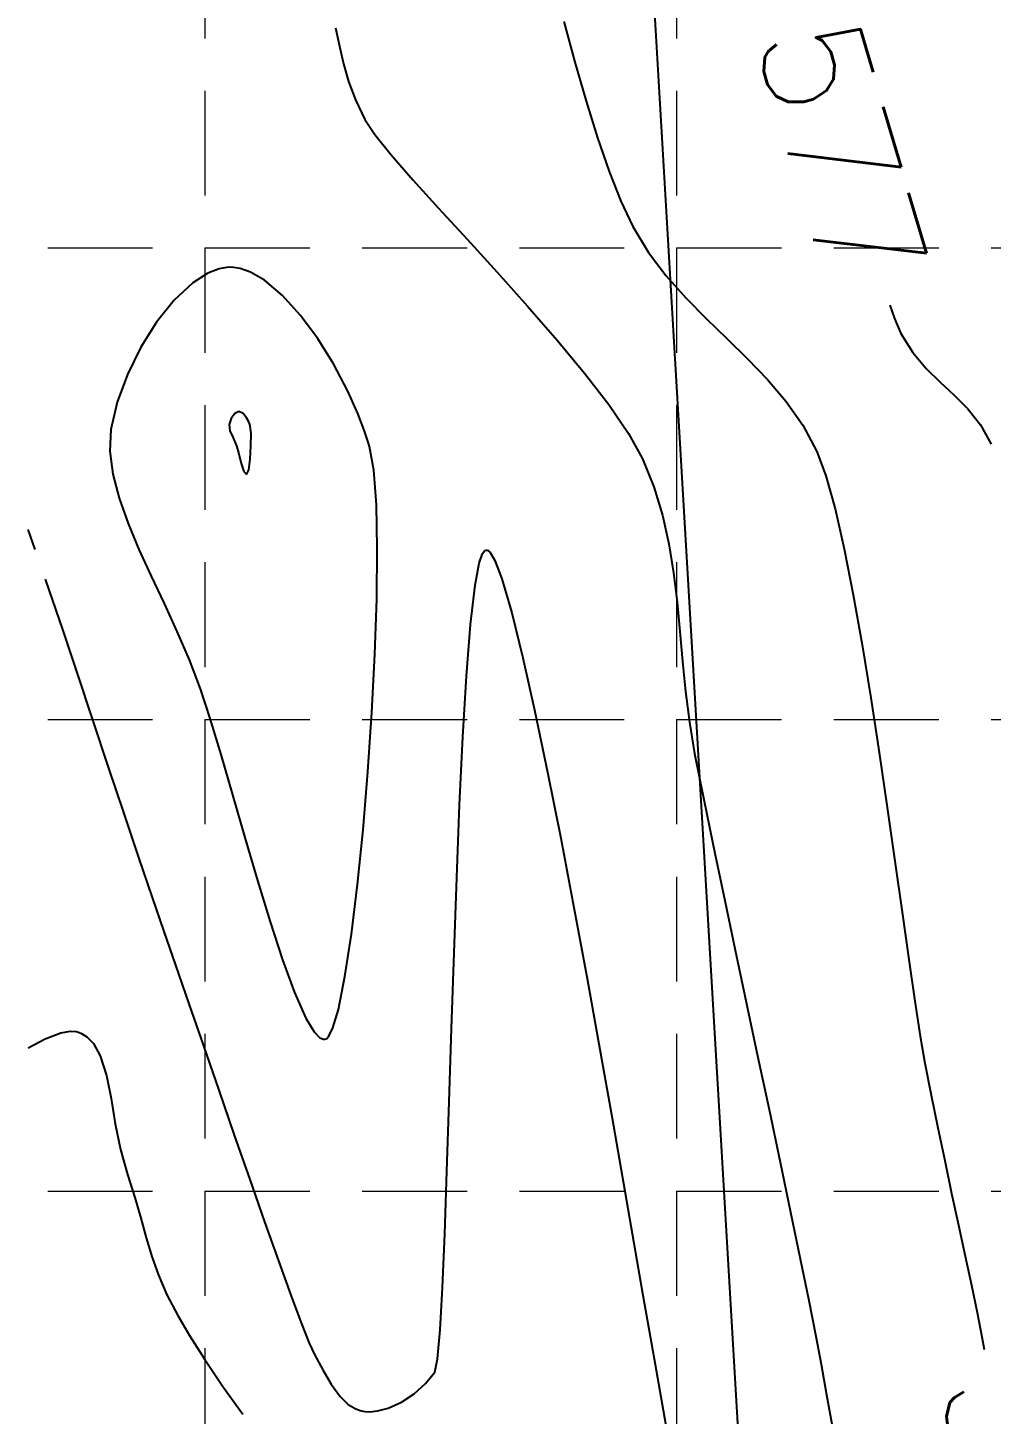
# Model space of a CAD drawing. Header units: inches. Extents: x 2547543 to 2548696, y 7125653 to 7126375.
# Drawn here: x 2548454.8 to 2548491.6, y 7125951.9 to 7126004.8 of the extents above; entities that cross this region are included whole.
import ezdxf

# ---------------------------------------------------------------- set-up
doc = ezdxf.new("R2010")
doc.units = ezdxf.units.IN
doc.header["$MEASUREMENT"] = 0
doc.linetypes.add('HIDDEN', pattern=[0.375, 0.25, -0.125])
for name, color, linetype in [('CONT-MJR', 6, 'Continuous'), ('CONT-MNR', 14, 'Continuous'), ('GRID', 254, 'HIDDEN'), ('V-AREA', 6, 'Continuous')]:
    doc.layers.add(name, color=color, linetype=linetype)
doc.styles.add('L80', font='simplex', dxfattribs={"height": 3.2})

msp = doc.modelspace()

# ---------------------------------------------------------------- linework, layer by layer
at = {"layer": 'CONT-MJR', "color": 35, "extrusion": (0.9793495727944365, 0.2021742176128173, 0), "elevation": 3936534.086478573}
msp.add_lwpolyline([(6463615.504622531, 575), (6463614.788516747, 575)], dxfattribs=at)
at = {"layer": 'CONT-MJR', "color": 35, "extrusion": (0.9740674606033541, 0.22625777819499, 0), "elevation": 4094692.350375653}
msp.add_lwpolyline([(6364598.28301168, 575.0000000000009), (6364597.589419996, 575.0000000000009)], dxfattribs=at)
at = {"layer": 'CONT-MJR', "color": 35, "extrusion": (0.9602068148065952, 0.2792899439632099, 0), "elevation": 4437276.347619405}
msp.add_lwpolyline([(6130675.862768567, 575.0000000000005), (6130675.159148982, 575.0000000000005)], dxfattribs=at)
at = {"layer": 'CONT-MJR', "color": 35, "elevation": 575}
for points in [[(2548467.066508907, 7126002.729656259), (2548467.330037123, 7126002.028292659)], [(2548470.500195812, 7125997.894380284), (2548471.586417889, 7125996.706688209)], [(2548471.586417889, 7125996.706688209), (2548472.733025836, 7125995.449324454)], [(2548462.12747177, 7125995.575406256), (2548461.695463507, 7125995.40785427)], [(2548462.410855294, 7125995.629034828), (2548462.12747177, 7125995.575406256)], [(2548462.550507982, 7125995.637235551), (2548462.410855294, 7125995.629034828)], [(2548462.929206941, 7125995.592737106), (2548462.674925604, 7125995.63325828)], [(2548463.860614769, 7125995.13990611), (2548463.321992631, 7125995.454959153)], [(2548465.222168722, 7125993.81242292), (2548464.544342283, 7125994.56151541)], [(2548465.87533122, 7125992.929465281), (2548465.222168722, 7125993.81242292)], [(2548467.032612933, 7125990.909301145), (2548466.485066913, 7125991.94947914)], [(2548458.23418462, 7125990.488014243), (2548457.996361312, 7125989.451654321)], [(2548467.413264539, 7125990.058574836), (2548467.032612933, 7125990.909301145)], [(2548476.994471833, 7125990.396126708), (2548477.746375767, 7125989.295135105)], [(2548468.126151165, 7125986.576517678), (2548468.029996561, 7125987.896572407)], [(2548479.041405268, 7125986.170023312), (2548479.28596801, 7125985.077798086)], [(2548468.139036788, 7125982.984257742), (2548468.160510507, 7125984.913197586)], [(2548459.527792961, 7125983.846212503), (2548460.019483004, 7125982.79897923)], [(2548479.465606912, 7125983.974958937), (2548479.59969598, 7125982.86057285)], [(2548460.019483004, 7125982.79897923), (2548460.511703495, 7125981.731344771)], [(2548460.511703495, 7125981.731344771), (2548460.979319271, 7125980.647765063)], [(2548480.068034084, 7125978.268898873), (2548480.264984109, 7125977.082782907)], [(2548462.18696866, 7125977.035523496), (2548462.634698038, 7125975.49797501)], [(2548480.465430458, 7125976.068099711), (2548480.732182044, 7125974.762348315)], [(2548462.634698038, 7125975.49797501), (2548463.104326639, 7125973.872081148)], [(2548481.420517294, 7125971.468576061), (2548481.82005914, 7125969.576022769)], [(2548464.544638779, 7125969.196547986), (2548465.001895273, 7125967.949493308)], [(2548466.672720983, 7125967.307901248), (2548466.926219947, 7125968.566557109)], [(2548465.001895273, 7125967.949493308), (2548465.431066491, 7125966.980203601)], [(2548465.965688837, 7125966.229257981), (2548466.100889686, 7125966.169174699)], [(2548483.107930663, 7125963.488499638), (2548483.530233469, 7125961.481816786)], [(2548483.530233469, 7125961.481816786), (2548483.930674243, 7125959.565936003)], [(2548485.304489927, 7125952.592976216), (2548485.513994943, 7125951.415376811)]]:
    msp.add_lwpolyline(points, dxfattribs=at)
at = {"layer": 'CONT-MJR', "color": 35, "extrusion": (0.9031021820272354, 0.4294257197905668, 0), "elevation": 5361614.956810262}
msp.add_lwpolyline([(5341130.563317671, 575.0000000000009), (5341129.729707767, 575.0000000000009)], dxfattribs=at)
at = {"layer": 'CONT-MJR', "color": 35, "extrusion": (0.8330043243210512, 0.5532664779854543, 0), "elevation": 6065462.232297707}
msp.add_lwpolyline([(4526008.135568232, 575.0000000000009), (4526007.448274887, 575.0000000000009)], dxfattribs=at)
at = {"layer": 'CONT-MJR', "color": 35, "extrusion": (0.7784268677021366, 0.6277353038020407, 0), "elevation": 6457038.231973238}
msp.add_lwpolyline([(3947307.029368946, 575), (3947306.031478391, 575)], dxfattribs=at)
at = {"layer": 'CONT-MJR', "color": 35, "extrusion": (0.7537006388109024, 0.6572178840050215, 0), "elevation": 6604117.076055773}
msp.add_lwpolyline([(3695971.493539741, 575.0000000000009), (3695970.236538537, 575.0000000000009)], dxfattribs=at)
at = {"layer": 'CONT-MJR', "color": 35, "extrusion": (0.7421157531320121, 0.6702717426188475, 0), "elevation": 6667615.13115204}
msp.add_lwpolyline([(3580148.992215614, 575), (3580147.531026184, 575)], dxfattribs=at)
at = {"layer": 'CONT-MJR', "color": 35, "extrusion": (-0.5372347571621751, 0.8434327570689314, 0), "elevation": 4641175.753607632}
msp.add_lwpolyline([(-5977788.486566715, 575.0000000000009), (-5977787.799116671, 575.0000000000009)], dxfattribs=at)
at = {"layer": 'CONT-MJR', "color": 35, "extrusion": (-0.03195078071012172, -0.9994894434720227, 0), "elevation": -7203782.781743861}
msp.add_lwpolyline([(2319480.416851094, 575), (2319480.292369917, 575)], dxfattribs=at)
at = {"layer": 'CONT-MJR', "color": 35, "extrusion": (-0.3309987532052151, -0.943631191396614, 0), "elevation": -7567849.763218744}
msp.add_lwpolyline([(46113.86982497014, 575), (46113.45357581088, 575)], dxfattribs=at)
at = {"layer": 'CONT-MJR', "color": 35, "extrusion": (0.744293797028851, 0.6678523367514526, 0), "elevation": 6655925.159599849}
msp.add_lwpolyline([(3601830.740689347, 575), (3601829.002952535, 575)], dxfattribs=at)
at = {"layer": 'CONT-MJR', "color": 35, "extrusion": (-0.6803990496973775, 0.7328418200204636, 0), "elevation": 3488256.652218742}
msp.add_lwpolyline([(-6716139.134606665, 575), (-6716138.163979465, 575)], dxfattribs=at)
at = {"layer": 'CONT-MJR', "color": 35, "extrusion": (-0.6458459517412041, -0.7634677508706562, 0), "elevation": -7086382.549716158}
msp.add_lwpolyline([(-2656624.245841951, 575), (-2656625.141397149, 575)], dxfattribs=at)
at = {"layer": 'CONT-MJR', "color": 35, "extrusion": (0.7794736313076099, -0.6264350390073407, 0), "elevation": -2477514.880616373}
msp.add_lwpolyline([(7150969.60738432, 575.0000000000009), (7150968.536258446, 575.0000000000009)], dxfattribs=at)
at = {"layer": 'CONT-MJR', "color": 35, "extrusion": (0.754229472151821, 0.656610922341066, 0), "elevation": 6601139.714872917}
msp.add_lwpolyline([(3701279.016965871, 575.0000000000005), (3701277.298972803, 575.0000000000005)], dxfattribs=at)
at = {"layer": 'CONT-MJR', "color": 35, "extrusion": (0.8465564490506567, -0.5322989560113216, 0), "elevation": -1635743.901187173}
msp.add_lwpolyline([(7389098.245385749, 575), (7389097.111664236, 575)], dxfattribs=at)
at = {"layer": 'CONT-MJR', "color": 35, "extrusion": (0.8974223606180841, -0.4411724228265694, 0), "elevation": -856747.2048249403}
msp.add_lwpolyline([(7519334.974776718, 575), (7519333.821531015, 575)], dxfattribs=at)
at = {"layer": 'CONT-MJR', "color": 35, "extrusion": (0.8490696079142243, 0.5282809867072499, 0), "elevation": 5928351.497597064}
msp.add_lwpolyline([(4704156.801222667, 575), (4704157.955410888, 575)], dxfattribs=at)
at = {"layer": 'CONT-MJR', "color": 35, "extrusion": (0.7696043447240856, 0.6385210666703259, 0), "elevation": 6511414.011232759}
msp.add_lwpolyline([(3856940.076470667, 575), (3856938.43343606, 575)], dxfattribs=at)
at = {"layer": 'CONT-MJR', "color": 35, "extrusion": (0.939432939002409, -0.3427327721670281, 0), "elevation": -48204.86552804941}
msp.add_lwpolyline([(7567831.471665778, 575.0000000000005), (7567830.342812414, 575.0000000000005)], dxfattribs=at)
at = {"layer": 'CONT-MJR', "color": 35, "extrusion": (0.7923084895827406, 0.6101206907941381, 0), "elevation": 6366894.141303561}
msp.add_lwpolyline([(4091105.657206729, 575), (4091104.143196144, 575)], dxfattribs=at)
at = {"layer": 'CONT-MJR', "color": 35, "extrusion": (0.9329035170373301, 0.3601264054458934, 0), "elevation": 4943731.397927241}
msp.add_lwpolyline([(5730090.096795253, 575), (5730090.779082564, 575)], dxfattribs=at)
at = {"layer": 'CONT-MJR', "color": 35, "extrusion": (0.9988824965226559, -0.04726265058866507, 0), "elevation": 2208816.936136461}
msp.add_lwpolyline([(7238473.013484494, 575), (7238472.181303206, 575)], dxfattribs=at)
at = {"layer": 'CONT-MJR', "color": 35, "extrusion": (0.9467114592296687, 0.3220829287050644, 0), "elevation": 4707823.079207622}
msp.add_lwpolyline([(5925437.474125342, 575.0000000000009), (5925437.916907307, 575.0000000000009)], dxfattribs=at)
at = {"layer": 'CONT-MJR', "color": 35, "extrusion": (0.954795516488666, 0.2972633877441718, 0), "elevation": 4551561.262894509}
msp.add_lwpolyline([(6046295.961268824, 575.0000000000005), (6046296.178240602, 575.0000000000005)], dxfattribs=at)
at = {"layer": 'CONT-MJR', "color": 35, "extrusion": (0.8759055724686623, 0.4824825676833778, 0), "elevation": 5670391.471763965}
msp.add_lwpolyline([(5012097.646205547, 575.0000000000009), (5012096.540183284, 575.0000000000009)], dxfattribs=at)
at = {"layer": 'CONT-MJR', "color": 35, "extrusion": (0.9919674055642712, 0.1264937401537671, 0), "elevation": 3429380.180712847}
msp.add_lwpolyline([(6746384.465252304, 575), (6746383.57975126, 575)], dxfattribs=at)
at = {"layer": 'CONT-MJR', "color": 35, "extrusion": (0.983786733024585, 0.1793423093550823, 0), "elevation": 3785140.163255578}
msp.add_lwpolyline([(6553404.210524524, 575), (6553405.124486591, 575)], dxfattribs=at)
at = {"layer": 'CONT-MJR', "color": 35, "extrusion": (0.9275762270794744, 0.3736339692225632, 0), "elevation": 5026419.170780778}
msp.add_lwpolyline([(5657699.310742676, 575), (5657698.153105834, 575)], dxfattribs=at)
at = {"layer": 'CONT-MJR', "color": 35, "extrusion": (0.968144596258416, 0.2503917744967452, 0), "elevation": 4251564.624097919}
msp.add_lwpolyline([(6260873.587297752, 575.0000000000009), (6260872.635922221, 575.0000000000009)], dxfattribs=at)
at = {"layer": 'CONT-MJR', "color": 35, "extrusion": (0.9568237907477714, 0.2906685973046713, 0), "elevation": 4509745.7814918}
msp.add_lwpolyline([(6077551.40318588, 575), (6077550.271792277, 575)], dxfattribs=at)
at = {"layer": 'CONT-MJR', "color": 35, "extrusion": (0.9427701032788012, 0.3334434470246472, 0), "elevation": 4778723.910562914}
msp.add_lwpolyline([(5868400.608575972, 575.0000000000009), (5868399.591048965, 575.0000000000009)], dxfattribs=at)
at = {"layer": 'CONT-MJR', "color": 35, "extrusion": (0.9997867107035645, 0.02065267780572909, 0), "elevation": 2695095.269990322}
msp.add_lwpolyline([(7071832.325071859, 575.0000000000009), (7071833.988746794, 575.0000000000009)], dxfattribs=at)
at = {"layer": 'CONT-MJR', "color": 35, "extrusion": (0.9225988118569025, 0.3857608486617476, 0), "elevation": 5100131.27291113}
msp.add_lwpolyline([(5591330.518998427, 575), (5591329.442622595, 575)], dxfattribs=at)
at = {"layer": 'CONT-MJR', "color": 35, "extrusion": (0.9099274206507527, 0.4147675121653914, 0), "elevation": 5274539.796381814}
msp.add_lwpolyline([(5427111.006166074, 575.0000000000005), (5427109.882586198, 575.0000000000005)], dxfattribs=at)
at = {"layer": 'CONT-MJR', "color": 35, "extrusion": (0.986992086667941, 0.1607688429231973, 0), "elevation": 3660965.263933161}
msp.add_lwpolyline([(6623574.815481729, 575.0000000000009), (6623573.698107878, 575.0000000000009)], dxfattribs=at)
at = {"layer": 'CONT-MJR', "color": 35, "extrusion": (0.9994325654674281, -0.03368303850894701, 0), "elevation": 2306997.290936685}
msp.add_lwpolyline([(7207777.487784078, 575.0000000000009), (7207779.605899955, 575.0000000000009)], dxfattribs=at)
at = {"layer": 'CONT-MJR', "color": 35, "extrusion": (0.9954459238517845, 0.09532792186378276, 0), "elevation": 3216178.766872136}
msp.add_lwpolyline([(6850589.327843664, 575.0000000000009), (6850588.195822314, 575.0000000000009)], dxfattribs=at)
at = {"layer": 'CONT-MJR', "color": 35, "extrusion": (0.9960916241034365, 0.08832596668578319, 0), "elevation": 3167928.516162009}
msp.add_lwpolyline([(6873033.784705754, 575), (6873032.63995263, 575)], dxfattribs=at)
at = {"layer": 'CONT-MJR', "color": 35, "extrusion": (0.9342869905935148, 0.3565218355272417, 0), "elevation": 4921561.639486006}
msp.add_lwpolyline([(5749129.028311588, 575), (5749127.856220977, 575)], dxfattribs=at)
at = {"layer": 'CONT-MJR', "color": 35, "extrusion": (0.9986638041465173, -0.0516779090870228, 0), "elevation": 2176807.023808972}
msp.add_lwpolyline([(7248156.432147667, 575.0000000000009), (7248158.662370195, 575.0000000000009)], dxfattribs=at)
at = {"layer": 'CONT-MJR', "color": 35, "extrusion": (0.9951878383611952, 0.09798554167820789, 0), "elevation": 3234459.180383277}
msp.add_lwpolyline([(6841975.048463785, 575), (6841973.888255699, 575)], dxfattribs=at)
at = {"layer": 'CONT-MJR', "color": 35, "extrusion": (0.9502839873661121, 0.3113845586337944, 0), "elevation": 4640682.056024941}
msp.add_lwpolyline([(5978152.735864511, 575), (5978151.534969267, 575)], dxfattribs=at)
at = {"layer": 'CONT-MJR', "color": 35, "extrusion": (0.9923412386207988, 0.1235267830575179, 0), "elevation": 3409211.03900822}
msp.add_lwpolyline([(6756597.736186683, 575.0000000000009), (6756596.55725355, 575.0000000000009)], dxfattribs=at)
at = {"layer": 'CONT-MJR', "color": 35, "extrusion": (0.957242449743157, 0.2892868687129092, 0), "elevation": 4500947.770058374}
msp.add_lwpolyline([(6084052.505639134, 575.0000000000005), (6084051.068196576, 575.0000000000005)], dxfattribs=at)
at = {"layer": 'CONT-MJR', "color": 35, "extrusion": (0.9977101665497579, -0.06763448501507553, 0), "elevation": 2060670.489722932}
msp.add_lwpolyline([(7282023.388273899, 575), (7282025.653386062, 575)], dxfattribs=at)
at = {"layer": 'CONT-MJR', "color": 35, "extrusion": (0.9810409664942834, 0.1938004697103767, 0), "elevation": 3881181.248040324}
msp.add_lwpolyline([(6496978.772107912, 575.0000000000005), (6496977.737815534, 575.0000000000005)], dxfattribs=at)
at = {"layer": 'CONT-MJR', "color": 35, "extrusion": (0.9965232429902819, -0.08331522177928509, 0), "elevation": 1945905.093445937}
msp.add_lwpolyline([(7313525.029045442, 575), (7313527.251735936, 575)], dxfattribs=at)
at = {"layer": 'CONT-MJR', "color": 35, "extrusion": (0.9790674426166732, 0.2035360970640029, 0), "elevation": 3945527.603920301}
msp.add_lwpolyline([(6458102.065052174, 575), (6458100.482846756, 575)], dxfattribs=at)
at = {"layer": 'CONT-MJR', "color": 35, "extrusion": (0.994943982449891, -0.1004314282819428, 0), "elevation": 1819910.753760205}
msp.add_lwpolyline([(7345889.254194804, 575), (7345891.357181982, 575)], dxfattribs=at)
at = {"layer": 'CONT-MJR', "color": 35, "extrusion": (0.9595427790724811, 0.281562879531127, 0), "elevation": 4451769.09237601}
msp.add_lwpolyline([(6120124.162781592, 575.0000000000009), (6120122.45257418, 575.0000000000009)], dxfattribs=at)
at = {"layer": 'CONT-MJR', "color": 35, "extrusion": (0.978663064881863, 0.2054716657742333, 0), "elevation": 3958289.865705924}
msp.add_lwpolyline([(6450286.137753302, 575.0000000000005), (6450284.355028986, 575.0000000000005)], dxfattribs=at)
at = {"layer": 'CONT-MJR', "color": 35, "extrusion": (0.956390932924952, 0.2920896838625766, 0), "elevation": 4518750.442588561}
msp.add_lwpolyline([(6070835.306936152, 575), (6070833.651840569, 575)], dxfattribs=at)
at = {"layer": 'CONT-MJR', "color": 35, "extrusion": (0.9926129411342416, -0.1213241488444522, 0), "elevation": 1665089.227698096}
msp.add_lwpolyline([(7382520.830007602, 575), (7382522.736189202, 575)], dxfattribs=at)
at = {"layer": 'CONT-MJR', "color": 35, "extrusion": (0.9503435892883705, 0.3112026065098061, 0), "elevation": 4639537.130400494}
msp.add_lwpolyline([(5979031.861961381, 575.0000000000009), (5979030.334516366, 575.0000000000009)], dxfattribs=at)
at = {"layer": 'CONT-MJR', "color": 35, "extrusion": (0.9886439439375767, -0.1502769181063875, 0), "elevation": 1448657.798227368}
msp.add_lwpolyline([(7428021.423584615, 575.0000000000009), (7428023.05632713, 575.0000000000009)], dxfattribs=at)
at = {"layer": 'CONT-MJR', "color": 35, "extrusion": (0.9783264708421493, 0.2070683859249051, 0), "elevation": 3968810.243280853}
msp.add_lwpolyline([(6443814.649600275, 575.0000000000009), (6443812.612768585, 575.0000000000009)], dxfattribs=at)
at = {"layer": 'CONT-MJR', "color": 35, "extrusion": (0.9596868019413113, -0.2810715961808634, 0), "elevation": 442822.8254331595}
msp.add_lwpolyline([(7554997.643866855, 575), (7554998.371973505, 575)], dxfattribs=at)
at = {"layer": 'CONT-MJR', "color": 35, "extrusion": (0.9783158011921407, 0.2071187899196497, 0), "elevation": 3969142.2290999}
msp.add_lwpolyline([(6443608.127502977, 575), (6443606.03708837, 575)], dxfattribs=at)
at = {"layer": 'CONT-MJR', "color": 35, "extrusion": (0.8570210854946203, 0.5152813396753496, 0), "elevation": 5855966.422119739}
msp.add_lwpolyline([(4793927.275136654, 575.0000000000009), (4793926.661107706, 575.0000000000009)], dxfattribs=at)
at = {"layer": 'CONT-MJR', "color": 35, "extrusion": (0.9017188564470214, -0.4323229162650022, 0), "elevation": -782718.396390962}
msp.add_lwpolyline([(7527378.564466003, 575.0000000000009), (7527378.917359583, 575.0000000000009)], dxfattribs=at)
at = {"layer": 'CONT-MJR', "color": 35, "extrusion": (0.7173829175064533, 0.6966790865742485, 0), "elevation": 6792737.593190153}
msp.add_lwpolyline([(3336583.815691483, 575), (3336583.502455892, 575)], dxfattribs=at)
at = {"layer": 'CONT-MJR', "color": 35, "extrusion": (-0.02126793406556038, -0.9997738119097656, 0), "elevation": -7178554.969497861}
msp.add_lwpolyline([(2396335.089569877, 575.0000000000009), (2396335.153860236, 575.0000000000009)], dxfattribs=at)
at = {"layer": 'CONT-MJR', "color": 35, "extrusion": (-0.3455252100440784, 0.9384094677825857, 0), "elevation": 5806514.811959798}
msp.add_lwpolyline([(-4853705.734613528, 575.0000000000009), (-4853705.787668569, 575.0000000000009)], dxfattribs=at)
at = {"layer": 'CONT-MJR', "color": 35, "extrusion": (0.7215625832879208, -0.6923492170854694, 0), "elevation": -3094779.244467653}
msp.add_lwpolyline([(6906259.158384373, 575), (6906259.303620398, 575)], dxfattribs=at)
at = {"layer": 'CONT-MJR', "color": 35, "extrusion": (0.9783938749967274, 0.2067496683646392, 0), "elevation": 3966710.851357812}
msp.add_lwpolyline([(6445103.088217131, 575), (6445100.993200809, 575)], dxfattribs=at)
at = {"layer": 'CONT-MJR', "color": 35, "extrusion": (0.979278857469928, 0.2025164667684884, 0), "elevation": 3938800.585539617}
msp.add_lwpolyline([(6462191.580850297, 575.0000000000005), (6462189.76589747, 575.0000000000005)], dxfattribs=at)
at = {"layer": 'CONT-MJR', "color": 35, "extrusion": (0.9799311946805062, 0.1993360320966483, 0), "elevation": 3917799.413457023}
msp.add_lwpolyline([(6474943.581146714, 575), (6474941.9574865, 575)], dxfattribs=at)
at = {"layer": 'CONT-MJR', "color": 35, "extrusion": (0.9809521583711398, 0.1942494864523517, 0), "elevation": 3884154.822264185}
msp.add_lwpolyline([(6495180.283378219, 575), (6495178.89995512, 575)], dxfattribs=at)
at = {"layer": 'CONT-MJR', "color": 35, "extrusion": (0.9826799257410235, 0.1853109914322862, 0), "elevation": 3824862.699446314}
msp.add_lwpolyline([(6530270.51171118, 575.0000000000009), (6530269.417423361, 575.0000000000009)], dxfattribs=at)
at = {"layer": 'CONT-MJR', "color": 35, "extrusion": (0.9841676363202224, 0.1772401298235437, 0), "elevation": 3771141.521012198}
msp.add_lwpolyline([(6561439.244727362, 575.0000000000009), (6561438.053738176, 575.0000000000009)], dxfattribs=at)
at = {"layer": 'CONT-MNR', "color": 35, "extrusion": (0.9653249411085939, 0.2610512556447296, 0), "elevation": 4320359.307038771}
msp.add_lwpolyline([(6213627.705054728, 576.0000000000009), (6213626.101923881, 576.0000000000009)], dxfattribs=at)
at = {"layer": 'CONT-MNR', "color": 35, "extrusion": (0.9610528245731372, 0.276364737946061, 0), "elevation": 4418595.849931458}
msp.add_lwpolyline([(6144156.947164906, 576.0000000000009), (6144155.397147961, 576.0000000000009)], dxfattribs=at)
at = {"layer": 'CONT-MNR', "color": 35, "extrusion": (0.954740974851574, 0.297438516233971, 0), "elevation": 4552682.037478399}
msp.add_lwpolyline([(6045471.122663267, 576.0000000000009), (6045469.653842411, 576.0000000000009)], dxfattribs=at)
at = {"layer": 'CONT-MNR', "color": 35, "extrusion": (0.9452095198189299, 0.3264643374760372, 0), "elevation": 4735229.366748446}
msp.add_lwpolyline([(5903576.874589762, 576.0000000000005), (5903575.514438354, 576.0000000000005)], dxfattribs=at)
at = {"layer": 'CONT-MNR', "color": 35, "extrusion": (0.9301447084411832, 0.3671931662747367, 0), "elevation": 4987070.646653797}
msp.add_lwpolyline([(5692427.195465666, 576.0000000000009), (5692425.970385334, 576.0000000000009)], dxfattribs=at)
at = {"layer": 'CONT-MNR', "color": 35}
for points, elevation in [([(2548477.456757043, 7125998.155727691), (2548477.911041527, 7125997.191762466)], 576), ([(2548477.911041527, 7125997.191762466), (2548478.507453673, 7125996.204092122)], 576), ([(2548478.507453673, 7125996.204092122), (2548479.187212316, 7125995.305356027)], 576), ([(2548487.716012153, 7125994.185846931), (2548487.891475714, 7125993.684787853)], 577), ([(2548480.707078274, 7125993.684272874), (2548481.502340177, 7125992.916718968)], 576), ([(2548487.891475714, 7125993.684787853), (2548488.1340724, 7125993.108067196)], 577), ([(2548488.1340724, 7125993.108067196), (2548488.592782427, 7125992.3791933)], 577), ([(2548490.173790527, 7125990.755732645), (2548490.694154712, 7125990.228648763)], 577), ([(2548462.876855109, 7125990.138396611), (2548462.720577073, 7125990.055269627)], 576), ([(2548463.039803901, 7125990.050481935), (2548462.876855109, 7125990.138396611)], 576), ([(2548462.53669548, 7125989.39721638), (2548462.652901141, 7125989.128198909)], 576), ([(2548463.311277755, 7125989.57926423), (2548463.294351388, 7125989.630453563)], 576), ([(2548463.337883574, 7125988.824835648), (2548463.340286226, 7125989.291776326)], 576), ([(2548462.870296464, 7125988.514033078), (2548462.964267964, 7125988.148468075)], 576), ([(2548463.250868494, 7125987.905664355), (2548463.307075698, 7125988.316709293)], 576), ([(2548484.935030701, 7125988.604689165), (2548485.282201669, 7125987.671724873)], 576), ([(2548485.282201669, 7125987.671724873), (2548485.630928764, 7125986.414430704)], 576), ([(2548485.630928764, 7125986.414430704), (2548485.978793431, 7125984.885633719)], 576), ([(2548472.362265702, 7125984.837189582), (2548472.466538411, 7125984.747909631)], 574), ([(2548485.978793431, 7125984.885633719), (2548486.323377117, 7125983.138160991)], 576), ([(2548472.910407328, 7125983.742491466), (2548473.292152871, 7125982.441586535)], 574), ([(2548486.323377117, 7125983.138160991), (2548486.66226127, 7125981.22483958)], 576), ([(2548456.142512402, 7125981.807576315), (2548456.703966492, 7125980.132886251)], 574), ([(2548486.66226127, 7125981.22483958), (2548486.993027336, 7125979.198496554)], 576), ([(2548471.30253697, 7125975.121248117), (2548471.427112195, 7125977.714358104)], 574), ([(2548458.484455027, 7125974.786622036), (2548459.046923184, 7125973.107367599)], 574), ([(2548487.620531, 7125975.018053923), (2548487.912431491, 7125972.969608447)], 576), ([(2548475.15902744, 7125973.852051456), (2548475.664021465, 7125971.202796767)], 574), ([(2548487.912431491, 7125972.969608447), (2548488.186539684, 7125971.019449621)], 576), ([(2548475.664021465, 7125971.202796767), (2548476.165646558, 7125968.490636878)], 574), ([(2548460.011791267, 7125970.281526137), (2548460.45893797, 7125968.997230928)], 574), ([(2548488.440437027, 7125969.220404509), (2548488.671704968, 7125967.625300176)], 576), ([(2548488.671704968, 7125967.625300176), (2548488.877924951, 7125966.28696369)], 576), ([(2548456.455618342, 7125966.475329868), (2548456.668536982, 7125966.461326235)], 573), ([(2548456.668536982, 7125966.461326235), (2548456.762311148, 7125966.436205732)], 573), ([(2548456.762311148, 7125966.436205732), (2548456.873436537, 7125966.390245193)], 573), ([(2548488.877924951, 7125966.28696369), (2548489.056678426, 7125965.258222116)], 576), ([(2548489.056678426, 7125965.258222116), (2548489.295966543, 7125964.039405313)], 576), ([(2548462.703419568, 7125962.507038284), (2548463.293343487, 7125960.812332274)], 574), ([(2548458.626387367, 7125961.010356221), (2548458.911368883, 7125960.134568658)], 573), ([(2548470.732251511, 7125958.745223409), (2548470.817685025, 7125961.134366156)], 574), ([(2548477.556912807, 7125960.665941853), (2548477.951666738, 7125958.391377006)], 574), ([(2548463.860720742, 7125959.195201166), (2548464.388517296, 7125957.708863977)], 574), ([(2548459.344514706, 7125958.596231593), (2548459.555718006, 7125957.880023394)], 573), ([(2548459.555718006, 7125957.880023394), (2548459.805367555, 7125957.163349623)], 573), ([(2548464.388517296, 7125957.708863977), (2548464.859699115, 7125956.406539732)], 574), ([(2548464.859699115, 7125956.406539732), (2548465.257232163, 7125955.341447447)], 574), ([(2548478.29635402, 7125956.398514879), (2548478.581635111, 7125954.756277056)], 574), ([(2548491.04580341, 7125955.745504367), (2548491.233997135, 7125954.812384737)], 576), ([(2548478.581635111, 7125954.756277056), (2548478.798170468, 7125953.533585122)], 574), ([(2548466.086041724, 7125953.555970524), (2548466.403346773, 7125953.00510109)], 574), ([(2548478.798170468, 7125953.533585122), (2548479.030157772, 7125952.229709608)], 574), ([(2548466.743470007, 7125952.528256202), (2548467.051041534, 7125952.230337885)], 574), ([(2548467.051041534, 7125952.230337885), (2548467.311934649, 7125952.070771039)], 574), ([(2548467.311934649, 7125952.070771039), (2548467.503651924, 7125952.000211887)], 574), ([(2548467.605527258, 7125951.976758646), (2548467.693566938, 7125951.963593057)], 574), ([(2548467.693566938, 7125951.963593057), (2548467.877159353, 7125951.954456786)], 574), ([(2548467.877159353, 7125951.954456786), (2548468.167561831, 7125951.981406474)], 574), ([(2548468.167561831, 7125951.981406474), (2548468.572238423, 7125952.086694203)], 574)]:
    msp.add_lwpolyline(points, dxfattribs=dict(at, elevation=elevation))
at = {"layer": 'CONT-MNR', "color": 35, "extrusion": (0.7470675721450917, 0.6647481046601325, 0), "elevation": 6640878.032105426}
msp.add_lwpolyline([(3629503.302424467, 576.0000000000009), (3629502.188194232, 576.0000000000009)], dxfattribs=at)
at = {"layer": 'CONT-MNR', "color": 35, "extrusion": (0.7113756999878096, 0.7028119332131847, 0), "elevation": 6821160.644211998}
msp.add_lwpolyline([(3278157.201425894, 576), (3278156.09276014, 576)], dxfattribs=at)
at = {"layer": 'CONT-MNR', "color": 35, "extrusion": (-0.6980250854498568, -0.716073306360962, 0), "elevation": -6881637.327418127}
msp.add_lwpolyline([(-3149222.239027348, 576), (-3149221.137299955, 576)], dxfattribs=at)
at = {"layer": 'CONT-MNR', "color": 35, "extrusion": (0.7219514523003849, 0.6919437119602757, 0), "elevation": 6770665.949404707}
msp.add_lwpolyline([(3381214.083624845, 576), (3381212.985052038, 576)], dxfattribs=at)
at = {"layer": 'CONT-MNR', "color": 35, "extrusion": (0.7634425156681305, 0.6458757816099908, 0), "elevation": 6548130.440083662}
msp.add_lwpolyline([(3794278.486815765, 577.0000000000009), (3794277.700530515, 577.0000000000009)], dxfattribs=at)
at = {"layer": 'CONT-MNR', "color": 35, "extrusion": (-0.699916709233686, -0.7142244746124905, 0), "elevation": -6873287.839212102}
msp.add_lwpolyline([(-3167407.426971217, 577.0000000000009), (-3167406.678612909, 577.0000000000009)], dxfattribs=at)
at = {"layer": 'CONT-MNR', "color": 35, "extrusion": (0.7641222011462457, 0.6450715167447844, 0), "elevation": 6544126.530228303}
msp.add_lwpolyline([(3801174.371832339, 576.0000000000009), (3801173.272790153, 576.0000000000009)], dxfattribs=at)
at = {"layer": 'CONT-MNR', "color": 35, "extrusion": (0.6798626111795353, 0.7333395052226112, 0), "elevation": 6958393.719148496}
msp.add_lwpolyline([(2975786.893864778, 577), (2975786.159321396, 577)], dxfattribs=at)
at = {"layer": 'CONT-MNR', "color": 35, "extrusion": (0.8196621415878798, 0.5728472515841991, 0), "elevation": 6170999.738025338}
msp.add_lwpolyline([(4381012.728434296, 576.0000000000009), (4381011.619328219, 576.0000000000009)], dxfattribs=at)
at = {"layer": 'CONT-MNR', "color": 35, "extrusion": (0.8148768149106876, -0.5796341747352487, 0), "elevation": -2053784.180195329}
msp.add_lwpolyline([(7283980.165208589, 576.0000000000005), (7283979.926939449, 576.0000000000005)], dxfattribs=at)
at = {"layer": 'CONT-MNR', "color": 35, "extrusion": (0.786630868225125, 0.6174235800124467, 0), "elevation": 6404453.981742217}
msp.add_lwpolyline([(4032042.357518049, 576), (4032042.56680908, 576)], dxfattribs=at)
at = {"layer": 'CONT-MNR', "color": 35, "extrusion": (0.8781834327634457, 0.4783240098717718, 0), "elevation": 5646550.190549786}
msp.add_lwpolyline([(5038934.965627422, 576.0000000000009), (5038935.13777223, 576.0000000000009)], dxfattribs=at)
at = {"layer": 'CONT-MNR', "color": 35, "extrusion": (0.784588427449354, 0.6200169348594843, 0), "elevation": 6417750.925501603}
msp.add_lwpolyline([(4010862.078807272, 577.0000000000009), (4010861.305313343, 577.0000000000009)], dxfattribs=at)
at = {"layer": 'CONT-MNR', "color": 35, "extrusion": (0.9465122200410088, -0.3226679675967868, 0), "elevation": 112822.3110238062}
msp.add_lwpolyline([(7567143.725410048, 576), (7567143.484274261, 576)], dxfattribs=at)
at = {"layer": 'CONT-MNR', "color": 35, "extrusion": (0.9908867514432593, 0.1346976087917847, 0), "elevation": 3485091.496241692}
msp.add_lwpolyline([(6717776.912661139, 576.0000000000009), (6717776.674838522, 576.0000000000009)], dxfattribs=at)
at = {"layer": 'CONT-MNR', "color": 35, "extrusion": (0.9244542576932581, 0.3812929653597185, 0), "elevation": 5073027.460356375}
msp.add_lwpolyline([(5615940.327537165, 576.0000000000009), (5615940.440272729, 576.0000000000009)], dxfattribs=at)
at = {"layer": 'CONT-MNR', "color": 35, "extrusion": (0.9949478109072615, 0.1003934936679089, 0), "elevation": 3250990.982436723}
msp.add_lwpolyline([(6834138.308185518, 576.0000000000009), (6834138.597133243, 576.0000000000009)], dxfattribs=at)
at = {"layer": 'CONT-MNR', "color": 35, "extrusion": (0.8803531979996699, 0.4743187185551018, 0), "elevation": 5623556.646022681}
msp.add_lwpolyline([(5064593.885433634, 576), (5064592.748406567, 576)], dxfattribs=at)
at = {"layer": 'CONT-MNR', "color": 35, "extrusion": (0.871191008785002, 0.4909442190434374, 0), "elevation": 5718686.0062987}
msp.add_lwpolyline([(4956931.078157121, 577), (4956930.230168469, 577)], dxfattribs=at)
at = {"layer": 'CONT-MNR', "color": 35, "extrusion": (0.9199426197732703, 0.3920530274397744, 0), "elevation": 5138205.020517519}
msp.add_lwpolyline([(5556368.608684056, 576.0000000000009), (5556368.277866754, 576.0000000000009)], dxfattribs=at)
at = {"layer": 'CONT-MNR', "color": 35, "extrusion": (0.9621988495289455, 0.2723478914278091, 0), "elevation": 4392875.988002188}
msp.add_lwpolyline([(6162549.782856858, 576), (6162549.460851802, 576)], dxfattribs=at)
at = {"layer": 'CONT-MNR', "color": 35, "extrusion": (0.9981670326512748, -0.06051921123204516, 0), "elevation": 2112532.864868389}
msp.add_lwpolyline([(7267157.6019954, 576), (7267158.111054841, 576)], dxfattribs=at)
at = {"layer": 'CONT-MNR', "color": 35, "extrusion": (0.948581830837373, 0.3165320050251119, 0), "elevation": 4673028.980886329}
msp.add_lwpolyline([(5952912.79258729, 576), (5952912.474912465, 576)], dxfattribs=at)
at = {"layer": 'CONT-MNR', "color": 35, "extrusion": (0.7369994439746435, 0.6758933492653013, 0), "elevation": 6694623.654582735}
msp.add_lwpolyline([(3529359.844741442, 576.0000000000009), (3529359.685773096, 576.0000000000009)], dxfattribs=at)
at = {"layer": 'CONT-MNR', "color": 35, "extrusion": (0.9128190259028172, -0.4083643299185571, 0), "elevation": -583713.5338974604}
msp.add_lwpolyline([(7545438.633930037, 576.0000000000009), (7545438.826406773, 576.0000000000009)], dxfattribs=at)
at = {"layer": 'CONT-MNR', "color": 35, "extrusion": (0.9412527247853444, 0.3377029879704427, 0), "elevation": 4805206.6808335}
msp.add_lwpolyline([(5846732.580563426, 574.0000000000009), (5846731.769758507, 574.0000000000009)], dxfattribs=at)
at = {"layer": 'CONT-MNR', "color": 35, "extrusion": (0.946692516681707, -0.3221386019384455, 0), "elevation": 117064.7885064743}
msp.add_lwpolyline([(7567077.273222204, 574.0000000000009), (7567077.665261661, 574.0000000000009)], dxfattribs=at)
at = {"layer": 'CONT-MNR', "color": 35, "extrusion": (0.7959447848875884, -0.6053692256881339, 0), "elevation": -2285408.706714359}
msp.add_lwpolyline([(7214656.99808966, 574), (7214657.145264163, 574)], dxfattribs=at)
at = {"layer": 'CONT-MNR', "color": 35, "extrusion": (-0.3530588385863852, 0.935601120401228, 0), "elevation": 5767318.730508073}
msp.add_lwpolyline([(-4900245.436829443, 574.0000000000005), (-4900245.486073522, 574.0000000000005)], dxfattribs=at)
at = {"layer": 'CONT-MNR', "color": 35, "extrusion": (-0.1820148836478453, -0.9832957755073808, 0), "elevation": -7470810.687235709}
msp.add_lwpolyline([(1208866.757975359, 574), (1208866.80679581, 574)], dxfattribs=at)
at = {"layer": 'CONT-MNR', "color": 35, "extrusion": (0.8657925487503036, 0.5004031000388118, 0), "elevation": 5772313.330907534}
msp.add_lwpolyline([(4894360.974629091, 574), (4894360.6230218, 574)], dxfattribs=at)
at = {"layer": 'CONT-MNR', "color": 35, "extrusion": (0.9829225857226485, -0.1840195383004292, 0), "elevation": 1193630.391524442}
msp.add_lwpolyline([(7473258.759543394, 574.0000000000009), (7473259.604219118, 574.0000000000009)], dxfattribs=at)
at = {"layer": 'CONT-MNR', "color": 35, "extrusion": (0.9340987513193493, 0.3570147374880098, 0), "elevation": 4924606.578552088}
msp.add_lwpolyline([(5746530.87913401, 574), (5746530.128678886, 574)], dxfattribs=at)
at = {"layer": 'CONT-MNR', "color": 35, "extrusion": (0.9450986937628321, 0.3267850349201886, 0), "elevation": 4737206.794910818}
msp.add_lwpolyline([(5901960.796068596, 574.0000000000009), (5901960.369180474, 574.0000000000009)], dxfattribs=at)
at = {"layer": 'CONT-MNR', "color": 35, "extrusion": (0.9470579051617113, 0.3210628042466323, 0), "elevation": 4701423.237875232}
msp.add_lwpolyline([(5930504.527904259, 574.0000000000009), (5930502.927289104, 574.0000000000009)], dxfattribs=at)
at = {"layer": 'CONT-MNR', "color": 35, "extrusion": (0.9933745171808029, -0.1149220110153253, 0), "elevation": 1712654.68514488}
msp.add_lwpolyline([(7371644.42035961, 574.0000000000005), (7371645.944299963, 574.0000000000005)], dxfattribs=at)
at = {"layer": 'CONT-MNR', "color": 35, "extrusion": (0.9968516240387985, -0.07928959358711701, 0), "elevation": 1975431.95872613}
msp.add_lwpolyline([(7305612.045725635, 574.0000000000009), (7305614.013018423, 574.0000000000009)], dxfattribs=at)
at = {"layer": 'CONT-MNR', "color": 35, "extrusion": (0.9704132302854216, 0.2414501242224023, 0), "elevation": 4193641.545461918}
msp.add_lwpolyline([(6299818.4471294, 574.0000000000009), (6299816.686623675, 574.0000000000009)], dxfattribs=at)
at = {"layer": 'CONT-MNR', "color": 35, "extrusion": (0.9757640285838259, 0.2188254110515109, 0), "elevation": 4046054.644142353}
msp.add_lwpolyline([(6395604.859080996, 574.0000000000009), (6395602.761227901, 574.0000000000009)], dxfattribs=at)
at = {"layer": 'CONT-MNR', "color": 35, "extrusion": (0.9486922961400215, 0.3162007704680274, 0), "elevation": 4670941.650457894}
msp.add_lwpolyline([(5954538.481217422, 574.0000000000009), (5954536.615032357, 574.0000000000009)], dxfattribs=at)
at = {"layer": 'CONT-MNR', "color": 35, "extrusion": (0.9982078898766352, -0.05984152895803442, 0), "elevation": 2117474.883920494}
msp.add_lwpolyline([(7265711.60426159, 574.0000000000005), (7265713.929282789, 574.0000000000005)], dxfattribs=at)
at = {"layer": 'CONT-MNR', "color": 35, "extrusion": (0.9884269043180638, 0.1516979064463629, 0), "elevation": 3599989.235005122}
msp.add_lwpolyline([(6656909.417956835, 576.0000000000009), (6656907.306988827, 576.0000000000009)], dxfattribs=at)
at = {"layer": 'CONT-MNR', "color": 35, "extrusion": (0.9488779165195338, 0.3156433106237941, 0), "elevation": 4667442.249280045}
msp.add_lwpolyline([(5957280.004446568, 574.0000000000009), (5957278.104190271, 574.0000000000009)], dxfattribs=at)
at = {"layer": 'CONT-MNR', "color": 35, "extrusion": (0.9788899077691822, 0.2043882297678663, 0), "elevation": 3951141.820408972}
msp.add_lwpolyline([(6454670.493358052, 574), (6454668.126718536, 574)], dxfattribs=at)
at = {"layer": 'CONT-MNR', "color": 35, "extrusion": (0.9894035027037722, 0.145191972359035, 0), "elevation": 3556116.946203032}
msp.add_lwpolyline([(6680446.8152154, 576), (6680444.698884649, 576)], dxfattribs=at)
at = {"layer": 'CONT-MNR', "color": 35, "extrusion": (0.9487330058111685, 0.3160786036486896, 0), "elevation": 4670174.838333255}
msp.add_lwpolyline([(5955136.147933825, 574), (5955134.279423324, 574)], dxfattribs=at)
at = {"layer": 'CONT-MNR', "color": 35, "extrusion": (0.9809136118993237, 0.1944440433405532, 0), "elevation": 3885437.141609254}
msp.add_lwpolyline([(6494431.501653107, 574.0000000000005), (6494428.935241678, 574.0000000000005)], dxfattribs=at)
at = {"layer": 'CONT-MNR', "color": 35, "extrusion": (0.9991836508146673, -0.04039841512576042, 0), "elevation": 2258512.758941278}
msp.add_lwpolyline([(7223109.258744135, 574.0000000000009), (7223112.038879163, 574.0000000000009)], dxfattribs=at)
at = {"layer": 'CONT-MNR', "color": 35, "extrusion": (0.9472091068042876, 0.3206164499632291, 0), "elevation": 4698627.817781055}
msp.add_lwpolyline([(5932708.729639853, 574), (5932707.122052061, 574)], dxfattribs=at)
at = {"layer": 'CONT-MNR', "color": 35, "extrusion": (0.9993670206706362, -0.03557468195073889, 0), "elevation": 2293353.860933431}
msp.add_lwpolyline([(7212119.925298528, 574), (7212122.80224051, 574)], dxfattribs=at)
at = {"layer": 'CONT-MNR', "color": 35, "extrusion": (0.9453512072180894, 0.3260538222614496, 0), "elevation": 4732639.596306996}
msp.add_lwpolyline([(5905610.858966271, 574), (5905609.48051596, 574)], dxfattribs=at)
at = {"layer": 'CONT-MNR', "color": 35, "extrusion": (0.9901876464996602, 0.139744140197234, 0), "elevation": 3519294.212745313}
msp.add_lwpolyline([(6699912.182342809, 576.0000000000009), (6699910.365469898, 576.0000000000009)], dxfattribs=at)
at = {"layer": 'CONT-MNR', "color": 35, "extrusion": (0.9994619343438693, -0.03280002740259891, 0), "elevation": 2313367.849280529}
msp.add_lwpolyline([(7205722.263911838, 574.0000000000009), (7205725.150341325, 574.0000000000009)], dxfattribs=at)
at = {"layer": 'CONT-MNR', "color": 35, "extrusion": (0.944996089401255, 0.3270816274515205, 0), "elevation": 4739058.704473481}
msp.add_lwpolyline([(5900458.241172533, 574), (5900456.682631256, 574)], dxfattribs=at)
at = {"layer": 'CONT-MNR', "color": 35, "extrusion": (0.9840683109014056, 0.1777907744503479, 0), "elevation": 3774806.092359408}
msp.add_lwpolyline([(6559344.224959116, 574.0000000000005), (6559341.475004186, 574.0000000000005)], dxfattribs=at)
at = {"layer": 'CONT-MNR', "color": 35, "extrusion": (0.945221310050778, 0.3264301993166241, 0), "elevation": 4734990.614774373}
msp.add_lwpolyline([(5903721.736841285, 574), (5903720.03552904, 574)], dxfattribs=at)
at = {"layer": 'CONT-MNR', "color": 35, "extrusion": (0.4730982715927243, -0.8810096624986453, 0), "elevation": -5072375.183568225}
msp.add_lwpolyline([(5616495.459857091, 573), (5616496.188230472, 573)], dxfattribs=at)
at = {"layer": 'CONT-MNR', "color": 35, "extrusion": (0.3508999802511851, -0.9364129451581275, 0), "elevation": -5778594.00757581}
msp.add_lwpolyline([(4886908.095196309, 573.0000000000009), (4886908.734669376, 573.0000000000009)], dxfattribs=at)
at = {"layer": 'CONT-MNR', "color": 35, "extrusion": (0.165339375940179, -0.9862367316033774, 0), "elevation": -6606529.686161914}
msp.add_lwpolyline([(3691583.83234625, 573.0000000000009), (3691584.21542424, 573.0000000000009)], dxfattribs=at)
at = {"layer": 'CONT-MNR', "color": 35, "extrusion": (-0.5272266913684527, -0.8497246706484838, 0), "elevation": -7398723.929480396}
msp.add_lwpolyline([(-1591513.005289042, 573), (-1591512.769235132, 573)], dxfattribs=at)
at = {"layer": 'CONT-MNR', "color": 35, "extrusion": (0.7203502384634277, 0.6936105059366408, 0), "elevation": 6778426.727885137}
msp.add_lwpolyline([(3365554.898378087, 573), (3365554.534964547, 573)], dxfattribs=at)
at = {"layer": 'CONT-MNR', "color": 35, "extrusion": (0.9994943981239869, -0.0317954103412626, 0), "elevation": 2320609.44989067}
msp.add_lwpolyline([(7203390.553732169, 574), (7203393.362284034, 574)], dxfattribs=at)
at = {"layer": 'CONT-MNR', "color": 35, "extrusion": (0.875794692080403, 0.4826838067760224, 0), "elevation": 5671513.796948757}
msp.add_lwpolyline([(5010784.118693205, 573.0000000000009), (5010783.579979221, 573.0000000000009)], dxfattribs=at)
at = {"layer": 'CONT-MNR', "color": 35, "extrusion": (0.945185321585421, 0.3265343900104004, 0), "elevation": 4735641.358887747}
msp.add_lwpolyline([(5903198.05697727, 574), (5903196.268757844, 574)], dxfattribs=at)
at = {"layer": 'CONT-MNR', "color": 35, "extrusion": (0.9846205749002436, 0.1747063922216757, 0), "elevation": 3754234.322039785}
msp.add_lwpolyline([(6571137.365467433, 574.0000000000009), (6571134.693163397, 574.0000000000009)], dxfattribs=at)
at = {"layer": 'CONT-MNR', "color": 35, "extrusion": (0.954208578374056, 0.2991420882412955, 0), "elevation": 4563436.3003306}
msp.add_lwpolyline([(6037306.51592201, 573), (6037305.730273552, 573)], dxfattribs=at)
at = {"layer": 'CONT-MNR', "color": 35, "extrusion": (0.980366747704977, 0.1971827578526224, 0), "elevation": 3903540.693948416}
msp.add_lwpolyline([(6483546.976667761, 573.0000000000005), (6483546.080145539, 573.0000000000005)], dxfattribs=at)
at = {"layer": 'CONT-MNR', "color": 35, "extrusion": (0.9449220560003483, 0.3272954446430237, 0), "elevation": 4740393.684606033}
msp.add_lwpolyline([(5899380.728723308, 574), (5899378.90946014, 574)], dxfattribs=at)
at = {"layer": 'CONT-MNR', "color": 35, "extrusion": (0.9798613611061346, 0.1996790249656515, 0), "elevation": 3920071.741638941}
msp.add_lwpolyline([(6473576.965091059, 576.0000000000009), (6473575.692855014, 576.0000000000009)], dxfattribs=at)
at = {"layer": 'CONT-MNR', "color": 35, "extrusion": (0.9857312227881607, 0.1683269331407117, 0), "elevation": 3711586.268072774}
msp.add_lwpolyline([(6595310.993223554, 573.0000000000009), (6595310.02311221, 573.0000000000009)], dxfattribs=at)
at = {"layer": 'CONT-MNR', "color": 35, "extrusion": (0.9994678961966893, -0.03261785511286876, 0), "elevation": 2314681.198849621}
msp.add_lwpolyline([(7205295.035234939, 574.0000000000009), (7205297.678528752, 574.0000000000009)], dxfattribs=at)
at = {"layer": 'CONT-MNR', "color": 35, "extrusion": (0.980919619543705, 0.1944137340679238, 0), "elevation": 3885217.675337924}
msp.add_lwpolyline([(6494541.595952138, 573.0000000000005), (6494540.595138329, 573.0000000000005)], dxfattribs=at)
at = {"layer": 'CONT-MNR', "color": 35, "extrusion": (0.9850173191282006, 0.1724554464709452, 0), "elevation": 3739205.259148039}
msp.add_lwpolyline([(6579698.361660423, 574.0000000000009), (6579695.836480474, 574.0000000000009)], dxfattribs=at)
at = {"layer": 'CONT-MNR', "color": 35, "extrusion": (0.978820201263856, 0.2047217956100045, 0), "elevation": 3953352.952645245}
msp.add_lwpolyline([(6453304.978267385, 576), (6453303.694816875, 576)], dxfattribs=at)
at = {"layer": 'CONT-MNR', "color": 35, "extrusion": (0.9621404763222353, 0.2725540383528047, 0), "elevation": 4394184.647197071}
msp.add_lwpolyline([(6161583.823417113, 573), (6161582.830560894, 573)], dxfattribs=at)
at = {"layer": 'CONT-MNR', "color": 35, "extrusion": (0.9781157180215176, 0.2080616306752668, 0), "elevation": 3975357.120492278}
msp.add_lwpolyline([(6439772.038688742, 576), (6439770.762997319, 576)], dxfattribs=at)
at = {"layer": 'CONT-MNR', "color": 35, "extrusion": (0.9436067578065601, 0.3310684017265795, 0), "elevation": 4763927.642525962}
msp.add_lwpolyline([(5880389.108995376, 574), (5880387.395218852, 574)], dxfattribs=at)
at = {"layer": 'CONT-MNR', "color": 35, "extrusion": (0.977739445080573, 0.2098227288296796, 0), "elevation": 3986947.708148527}
msp.add_lwpolyline([(6432601.315789197, 576), (6432600.06685259, 576)], dxfattribs=at)
at = {"layer": 'CONT-MNR', "color": 35, "extrusion": (0.9610414567656161, 0.2764042662077099, 0), "elevation": 4418820.446710113}
msp.add_lwpolyline([(6143938.193222154, 573.0000000000009), (6143937.365198464, 573.0000000000009)], dxfattribs=at)
at = {"layer": 'CONT-MNR', "color": 35, "extrusion": (0.9641824003392016, 0.2652400778090217, 0), "elevation": 4347269.460489394}
msp.add_lwpolyline([(6194771.079357289, 573.0000000000009), (6194770.309200135, 573.0000000000009)], dxfattribs=at)
at = {"layer": 'CONT-MNR', "color": 35, "extrusion": (0.9991008726684458, -0.04239629975776307, 0), "elevation": 2244065.049538534}
msp.add_lwpolyline([(7227595.279298415, 574), (7227597.330040473, 574)], dxfattribs=at)
at = {"layer": 'CONT-MNR', "color": 35, "extrusion": (0.9777045767881178, 0.2099851435877494, 0), "elevation": 3988016.207560009}
msp.add_lwpolyline([(6431937.684385749, 576.0000000000009), (6431936.481210917, 576.0000000000009)], dxfattribs=at)
at = {"layer": 'CONT-MNR', "color": 35, "extrusion": (0.9853697066606613, 0.1704304585321606, 0), "elevation": 3725673.327788499}
msp.add_lwpolyline([(6587365.263925573, 574.0000000000009), (6587363.241474394, 574.0000000000009)], dxfattribs=at)
at = {"layer": 'CONT-MNR', "color": 35, "extrusion": (0.9780512702778715, 0.2083643748529052, 0), "elevation": 3977350.222901281}
msp.add_lwpolyline([(6438537.518294061, 576.0000000000009), (6438536.379888814, 576.0000000000009)], dxfattribs=at)
at = {"layer": 'CONT-MNR', "color": 35, "extrusion": (0.9187996658964565, 0.3947241745175483, 0), "elevation": 5154311.576672851}
msp.add_lwpolyline([(5541388.367913233, 573.0000000000005), (5541387.558195165, 573.0000000000005)], dxfattribs=at)
at = {"layer": 'CONT-MNR', "color": 35, "extrusion": (0.9984368794539745, -0.05589094511823631, 0), "elevation": 2146210.623851771}
msp.add_lwpolyline([(7257252.776283806, 574.0000000000009), (7257254.39997544, 574.0000000000009)], dxfattribs=at)
at = {"layer": 'CONT-MNR', "color": 35, "extrusion": (0.9788577901650078, 0.2045419923469934, 0), "elevation": 3952167.498912403}
msp.add_lwpolyline([(6454024.912510416, 576), (6454023.857870944, 576)], dxfattribs=at)
at = {"layer": 'CONT-MNR', "color": 35, "extrusion": (0.8844374419224595, 0.4666587739726492, 0), "elevation": 5579343.63983206}
msp.add_lwpolyline([(5113201.38936552, 573), (5113200.486991962, 573)], dxfattribs=at)
at = {"layer": 'CONT-MNR', "color": 35, "extrusion": (0.8579770161943451, 0.5136880762508008, 0), "elevation": 5847039.009765636}
msp.add_lwpolyline([(4804792.346167331, 573), (4804791.466882965, 573)], dxfattribs=at)
at = {"layer": 'CONT-MNR', "color": 35, "extrusion": (0.9297156541289687, 0.3682781590965499, 0), "elevation": 4993681.758605046}
msp.add_lwpolyline([(5686568.138112656, 574.0000000000005), (5686567.30491027, 574.0000000000005)], dxfattribs=at)
at = {"layer": 'CONT-MNR', "color": 35, "extrusion": (0.9961871577058726, -0.08724188685427926, 0), "elevation": 1917071.87184542}
msp.add_lwpolyline([(7321117.201905339, 574), (7321118.312047163, 574)], dxfattribs=at)
at = {"layer": 'CONT-MNR', "color": 35, "extrusion": (0.8446997261016753, 0.5352404812079843, 0), "elevation": 5966783.818806162}
msp.add_lwpolyline([(4655252.633486758, 573), (4655251.541480378, 573)], dxfattribs=at)
at = {"layer": 'CONT-MNR', "color": 35, "extrusion": (0.9077801243819821, 0.4194463562567128, 0), "elevation": 5302402.064643642}
msp.add_lwpolyline([(5399855.328095565, 574), (5399854.853342609, 574)], dxfattribs=at)
at = {"layer": 'CONT-MNR', "color": 35, "extrusion": (0.9825044627928825, 0.1862390415355208, 0), "elevation": 3831035.005074691}
msp.add_lwpolyline([(6526653.840047119, 576), (6526653.348615477, 576)], dxfattribs=at)
at = {"layer": 'CONT-MNR', "color": 35, "extrusion": (0.8308082201690088, 0.5565588030923632, 0), "elevation": 6083295.22953856}
msp.add_lwpolyline([(4501932.385664618, 573), (4501931.151374239, 573)], dxfattribs=at)
at = {"layer": 'CONT-MNR', "color": 35, "extrusion": (0.8737225445283184, 0.4864246243591709, 0), "elevation": 5692891.555004357}
msp.add_lwpolyline([(4986470.278189267, 574), (4986469.614518252, 574)], dxfattribs=at)
at = {"layer": 'CONT-MNR', "color": 35, "extrusion": (0.978816358343966, -0.2047401685997568, 0), "elevation": 1035515.555659123}
msp.add_lwpolyline([(7496774.071048815, 574), (7496774.585102793, 574)], dxfattribs=at)
at = {"layer": 'CONT-MNR', "color": 35, "extrusion": (0.7856747155221282, -0.6186398317189276, 0), "elevation": -2406129.933918586}
msp.add_lwpolyline([(7175266.170750178, 574), (7175266.732286878, 574)], dxfattribs=at)
at = {"layer": 'CONT-MNR', "color": 35, "extrusion": (0.8139427379409344, 0.5809451087264748, 0), "elevation": 6214089.850245582}
msp.add_lwpolyline([(4319600.939266874, 573.0000000000009), (4319599.632628172, 573.0000000000009)], dxfattribs=at)
at = {"layer": 'CONT-MNR', "color": 35, "extrusion": (0.8141211032426202, 0.580695125909473, 0), "elevation": 6212766.457391595}
msp.add_lwpolyline([(4321506.703200446, 574.0000000000005), (4321506.117483058, 574.0000000000005)], dxfattribs=at)
at = {"layer": 'CONT-MNR', "color": 35, "extrusion": (-0.6688041940263736, 0.7434385987105679, 0), "elevation": 3593281.103576967}
msp.add_lwpolyline([(-6660497.655905127, 574), (-6660498.238922346, 574)], dxfattribs=at)
at = {"layer": 'CONT-MNR', "color": 35, "extrusion": (0.4088531609370052, -0.9126001823316822, 0), "elevation": -5461195.742295666}
msp.add_lwpolyline([(5239200.919021919, 574.0000000000009), (5239201.479305778, 574.0000000000009)], dxfattribs=at)
at = {"layer": 'CONT-MNR', "color": 35, "extrusion": (-0.5473594172457977, 0.8368976450871042, 0), "elevation": 4568764.159626442}
msp.add_lwpolyline([(-6033264.881483404, 574), (-6033265.464684432, 574)], dxfattribs=at)
at = {"layer": 'CONT-MNR', "color": 35, "extrusion": (-0.2243467836456126, -0.9745093743355518, 0), "elevation": -7516047.512941333}
msp.add_lwpolyline([(884821.0608377655, 574), (884821.1653778923, 574)], dxfattribs=at)
at = {"layer": 'CONT-MNR', "color": 35, "extrusion": (0.9853423873266179, 0.1705883341189577, 0), "elevation": 3726728.731504919}
msp.add_lwpolyline([(6586761.989705791, 574.0000000000005), (6586760.513981022, 574.0000000000005)], dxfattribs=at)
at = {"layer": 'GRID', "color": 252, "linetype": 'HIDDEN', "lineweight": 0, "ltscale": 16}
for p, q in [((2548461.583313589, 7126356.376313465), (2548461.583313589, 7125726.296813901)), ((2548479.583313589, 7126356.376313465), (2548479.583313589, 7125726.296813901)), ((2547561.583313602, 7125996.376313469), (2548677.583313586, 7125996.376313469)), ((2547561.583313602, 7125978.37631347), (2548677.583313586, 7125978.37631347)), ((2547561.583313602, 7125960.37631347), (2548677.583313586, 7125960.37631347))]:
    msp.add_line(p, q, dxfattribs=at)
at = {"layer": 'V-AREA', "color": 7}
msp.add_line((2548488.800716507, 7125834.545948709), (2548465.284300001, 7126234.274800001), dxfattribs=at)

# ---------------------------------------------------------------- texts
at = {"layer": 'CONT-MNR', "color": 35, "char_height": 4, "width": 15.04761904761904, "attachment_point": 1, "style": 'L80'}
for s, insert, rotation in [('\\Fsimplex.shx;\\W1.0000000000;\\T1.0000000000;\\o\\l577', (2548486.356125358, 7126005.549641281, 577), 286.39051151398115), ('\\Fsimplex.shx;\\W1.0000000000;\\T1.0000000000;\\o\\l576', (2548493.699219616, 7125953.595857165, 576), 276.5582352321237)]:
    msp.add_mtext(s, dxfattribs=dict(at, insert=insert, rotation=rotation))

doc.saveas('drawing.dxf')
